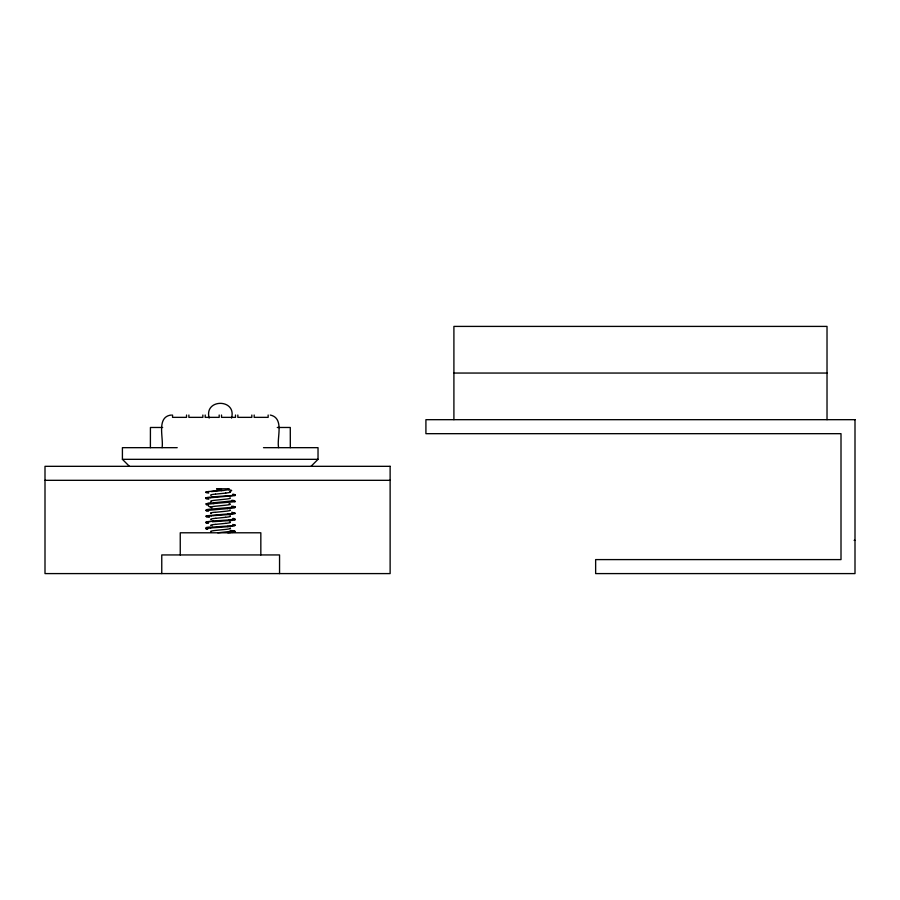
<?xml version="1.0" encoding="UTF-8"?>
<svg xmlns="http://www.w3.org/2000/svg" width="900" height="900" viewBox="0 0 900 900"><rect width="100%" height="100%" fill="white"/><g stroke="black" fill="none" stroke-linecap="round" stroke-linejoin="round"><path stroke-width="1.35" d="M150.39 447.671L150.424 427.478L162.664 427.478M231.536 418.061C236.959 398.452 203.749 398.452 209.171 418.061M231.458 490.511L231.469 490.489A10.395 0.9 2.4 0 0 229.703 489.938M235.001 495.574L210.735 497.711M206.032 503.887L207.968 503.359M311.029 466.324L318.026 459.326L318.026 447.671L263.498 447.671M206.1 510.525L227.801 508.59M234.866 513.079L231.694 512.257M206.246 516.499L211.703 515.767M206.246 521.854L212.051 521.089M216.551 489.026A18.551 3.217 13.4 0 1 216.765 488.959L217.822 488.767M227.925 488.812L228.735 488.914M234.675 501.75L213.48 503.539M206.1 509.839A14.569 0.878 -2.1 0 1 213.514 508.894L234.675 507.105M217.08 488.835L229.084 488.767M234.518 507.139L234.562 507.127A14.591 0.878 -1.9 0 0 235.035 506.902M234.506 532.035L232.785 532.327M228.69 489.713L223.11 490.5M221.175 490.016L221.771 489.938M221.411 490.669L211.376 491.603M221.422 490.669L223.099 490.5M218.115 488.767L221.107 488.97M209.025 503.224L210.724 503.055M225.743 493.099L215.662 494.123M225.731 523.339L215.651 524.363M220.972 490.027L206.224 491.918M215.584 512.28L225.664 511.245A9.967 0.878 -2.9 0 0 230.422 510.255A9.979 0.855 3 0 0 229.928 509.985M215.797 518.31L225.529 517.309M231.12 532.519L227.812 532.789M210.724 497.711L209.025 497.88A14.591 0.878 -1.9 0 0 207.934 498.015L206.032 498.476A14.591 0.889 1.8 0 0 208.822 499.185M210.713 527.951L206.032 528.716A14.58 0.922 1.7 0 0 207.619 529.301M210.735 503.055L234.743 500.647M229.871 514.485L235.058 513.641A14.58 0.9 1.9 0 0 233.741 513.202M229.871 519.829L235.058 518.996A14.58 0.9 1.9 0 0 232.886 518.411M210.735 527.951L227.801 526.736M229.849 514.485L228.881 514.564M229.849 519.84L228.881 519.919M212.209 496.89L227.801 495.799M212.209 521.775L227.801 520.695M228.859 514.564L213.278 515.655M228.859 519.919L213.278 520.999M212.209 527.13L227.801 526.039M227.97 526.725L234.866 525.577M227.801 513.945L206.167 515.835A14.569 0.878 -1.7 0 0 206.044 515.947A14.569 0.9 1.8 0 0 207.112 516.386M217.755 532.789L234.833 530.921M219.263 488.79L219.037 488.767M171.382 415.024C155.925 416.61 163.879 438.502 162.056 447.671M453.904 373.05L827.021 373.05M277.279 427.478L290.284 427.478L290.317 447.671M177.21 447.671L122.411 447.671L122.411 459.326L129.409 466.324M122.411 459.326L318.026 459.326M45 480.319L390.127 480.319M854.123 540.349L855 540.349M209.329 517.331L206.336 516.847M208.654 493.054L206.145 492.581M232.74 494.235L233.933 494.415M232.751 524.475L235.058 525.026M208.361 523.26L206.167 522.832M208.226 522.551L207.596 522.461M208.294 505.114L206.37 504.765M233.111 507.082L234.382 507.296M233.415 506.43L234.382 506.599A14.569 0.878 2 0 1 235.058 506.869M233.618 531.349L234.562 531.54M207.382 498.229L206.145 497.936M207.382 492.188L206.336 491.963M207.382 522.428L206.336 522.202M207.371 510.322L206.37 510.109M233.696 519.266L235.058 519.671M233.876 501.154L234.382 501.255A14.569 0.878 2 0 1 235.046 501.525M207.124 528.424L206.167 528.188A14.569 0.889 1.3 0 1 206.269 528.075M233.944 494.415L235.058 494.786M270.304 415.069C284.794 418.05 276.446 438.39 278.651 447.671M234.405 507.308L235.058 507.577M235.058 495.495L234.743 495.304A14.591 0.855 2 0 0 233.426 495.045M208.429 506.014L210.803 507.397M827.021 419.681L827.021 326.407L453.904 326.407L453.904 419.681M279.551 573.592L279.551 554.94L161.764 554.94L161.764 573.592M268.155 415.024L268.155 417.353L254.171 417.353L254.171 415.024M260.831 554.94L260.831 532.789L180.248 532.789L180.248 554.94M251.831 415.024L251.831 417.353L237.847 417.353L237.847 415.024M235.507 415.024L235.507 417.353L221.524 417.353L221.524 415.024M219.184 415.024L219.184 417.353L205.2 417.353L205.2 415.024M202.86 415.024L202.86 417.353L188.876 417.353L188.876 415.024M186.536 415.024L186.536 417.353L172.553 417.353L172.553 415.024M211.095 531.697A9.979 0.866 3 0 1 210.656 531.428A9.967 0.878 -3.1 0 1 215.899 530.392L225.596 529.403A9.967 0.866 -3 0 0 230.422 528.413M212.04 525.892A9.979 0.878 2.9 0 1 210.656 525.364A9.979 0.878 -2.4 0 1 215.449 524.351M211.05 519.604A9.967 0.878 2.9 0 1 210.656 519.334A9.967 0.878 -2.9 0 1 215.775 518.299M206.044 522.788A14.569 0.878 1.9 0 1 206.021 522.72M235.046 531.799A14.557 0.889 -1.7 0 1 232.054 532.451M206.977 527.985A14.58 0.878 -0.5 0 1 210.274 527.029M230.22 530.438A14.591 0.776 2.6 0 1 234.023 530.899M206.977 522.641A14.58 0.878 -0.5 0 1 210.274 521.674M211.095 513.551A9.979 0.866 3 0 1 210.656 513.27M234.844 531.54A14.58 0.889 1.7 0 1 235.024 531.765M208.553 511.155A14.569 0.855 2.1 0 1 206.078 510.649M233.269 525.285A14.591 0.855 2.1 0 1 234.743 525.566M230.13 528.131A9.967 0.9 2.7 0 1 230.411 528.413M210.87 513.259A9.967 0.889 -1.7 0 1 215.021 512.224M235.046 525.038A14.58 0.9 -1.8 0 1 228.049 526.061M207.011 510.57A14.569 0.878 -0.1 0 1 206.708 510.525M211.939 507.735A9.967 0.878 2.9 0 1 210.656 507.24A9.979 0.878 -2.8 0 1 215.674 506.205L225.461 505.226A9.967 0.878 -2.9 0 0 230.422 504.191A9.967 0.878 2.9 0 0 229.061 503.696M230.411 522.349A9.979 0.889 -2.8 0 1 225.821 523.35M229.567 521.977A9.967 0.866 3 0 1 230.411 522.349M235.001 519.683A14.58 0.911 -1.7 0 1 228.296 520.729M212.366 521.111A14.828 0.866 -2.1 0 1 213.559 521.021M207.866 504.281A14.591 0.844 2.3 0 1 206.123 503.91M206.482 504.473A14.569 0.855 -2.6 0 1 213.998 503.584M211.14 501.457A9.967 0.866 3.1 0 1 210.656 501.188A9.979 0.878 -3 0 1 215.561 500.197L225.596 499.162A9.967 0.866 -3 0 0 230.411 498.173A9.967 0.866 2.9 0 0 229.995 497.891M230.422 516.285A9.979 0.878 -2.9 0 1 225.461 517.309M229.894 516.004A9.967 0.878 2.9 0 1 230.411 516.285M211.489 515.756A14.625 0.9 -1.9 0 1 213.086 515.632M206.021 497.891A14.535 0.878 1.6 0 1 206.078 497.835M206.089 497.812A14.58 0.878 -2.3 0 1 212.58 496.901M234.922 513.09A14.58 0.889 -1.9 0 1 228.004 513.956M210.982 495.394A9.967 0.878 2.8 0 1 210.667 495.124A9.967 0.878 -2.5 0 1 215.471 494.111M206.032 492.548A14.535 0.878 1.9 0 1 206.032 492.48M207.292 492.424A14.58 0.878 -0.4 0 1 209.07 491.512M234.585 507.757A14.58 0.855 -2.3 0 1 227.441 508.567M208.069 503.359A14.591 0.878 -2 0 1 209.126 503.235M231.593 506.205A14.591 0.866 2 0 1 233.359 506.43M235.001 501.559A14.591 0.911 -1.4 0 1 234.956 501.75M231.851 500.265A14.591 0.821 2.2 0 1 234.394 500.636M235.024 494.798A14.591 0.889 -1.7 0 1 228.094 495.821M230.411 492.109A9.967 0.844 -3.1 0 1 225.518 493.076M229.882 491.827A9.967 0.866 3 0 1 230.411 492.109M231.379 490.522A12.533 0.619 -4 0 1 230.119 491.017M228.769 489.645A14.107 1.125 -3.1 0 1 228.487 489.713M855 419.681L425.914 419.681L425.914 433.676L841.005 433.676L841.005 559.597L595.643 559.597L595.643 573.592L855 573.592L855 419.681M390.127 466.324L45 466.324L45 573.592L390.127 573.592L390.127 466.324"/></g></svg>
